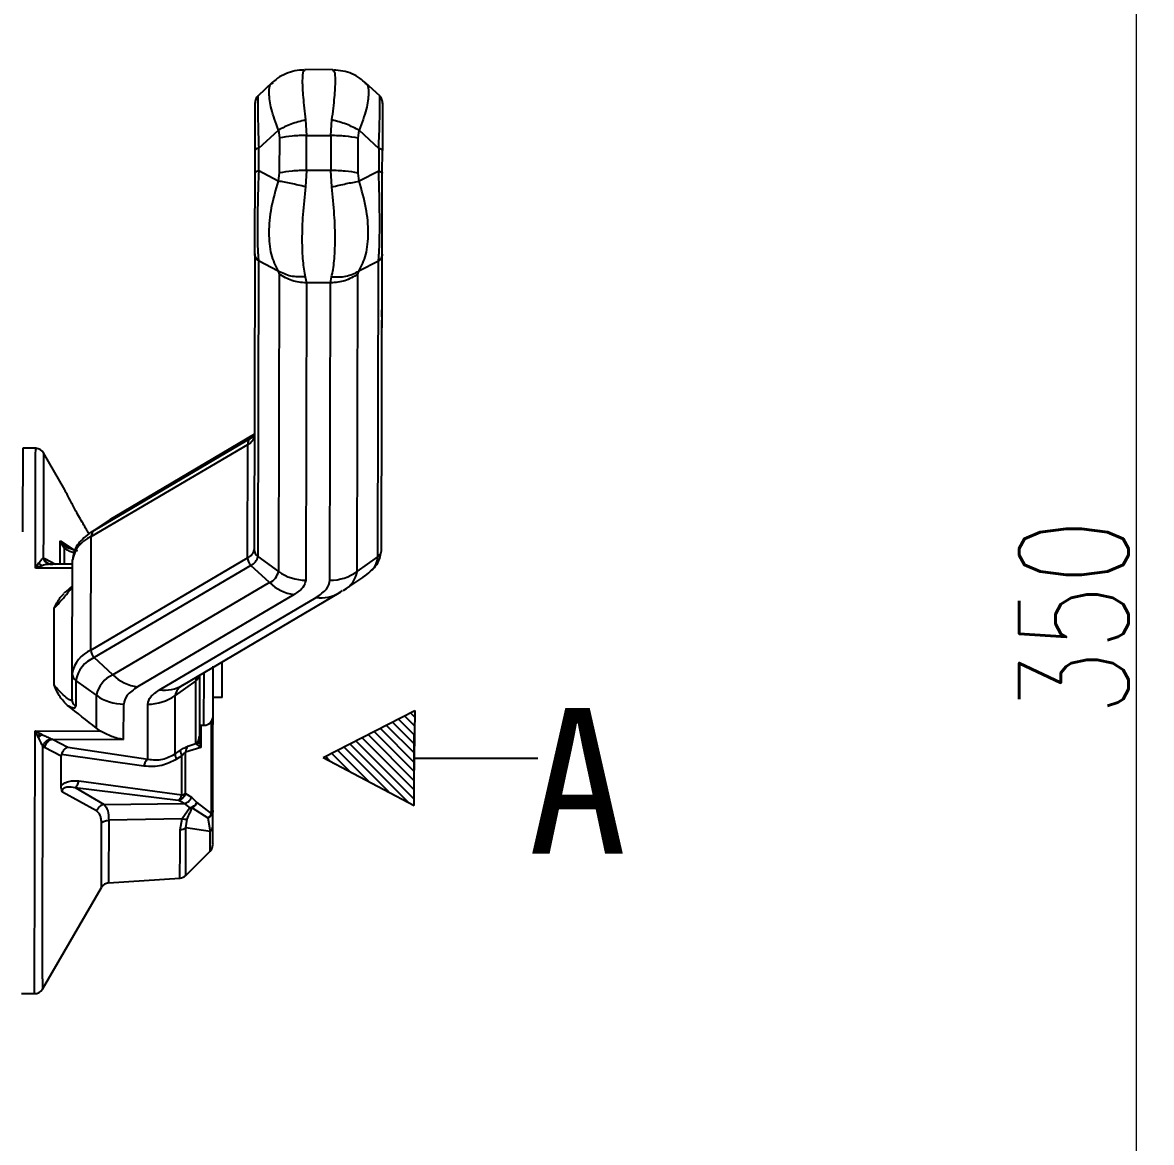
# Model space of a CAD drawing. Header units: millimetres. Extents: x 1852 to 4288, y 681 to 2404.
# Drawn here: x 2660.9 to 2785.1, y 2124.1 to 2247.3 of the extents above; entities that cross this region are included whole.
import ezdxf

# ---------------------------------------------------------------- set-up
doc = ezdxf.new("R2010")
doc.units = ezdxf.units.MM
doc.layers.add('AM_5', color=3, linetype='Continuous', lineweight=25)
doc.layers.add('文字', color=7, linetype='Continuous', lineweight=13)
doc.layers.add('layer 1', color=7, linetype='Continuous')
doc.styles.add('SLDTEXTSTYLE1', font='txt.shx', dxfattribs={"width": 0.7, "bigfont": 'gbcbig.shx'})
doc.styles.add('STYLE1', font='txt.shx', dxfattribs={"width": 0.8, "height": 3, "bigfont": 'hzdx.shx'})
doc.dimstyles.new('SLDDIMSTYLE12$0', dxfattribs={"dimtxt": 12, "dimasz": 10, "dimexe": 0, "dimexo": 0.0625, "dimgap": 0.875, "dimtad": 1, "dimdec": 1, "dimlfac": 1.8, "dimrnd": 1e-09, "dimzin": 12, "dimdsep": 46, "dimtxsty": 'SLDTEXTSTYLE1', "dimcen": 0.09, "dimdle": 8.16, "dimclrd": 3, "dimclre": 3, "dimadec": 0, "dimazin": 3, "dimtfac": 1, "dimtdec": 1, "dimtofl": 0, "dimtmove": 0, "dimatfit": 3, "dimfxl": 0, "dimfrac": 2, "dimtolj": 1, "dimlwd": 5, "dimlwe": 5, "dimarcsym": 0})

# ---------------------------------------------------------------- blocks, each defined once
blk = doc.blocks.new('*D103')
at = {"layer": 'AM_5', "color": 3, "lineweight": 5, "transparency": 16777216}
blk.add_line((2599.52, 2331.23), (2783.41, 2331.23), dxfattribs=at)
at = {"layer": 'AM_5', "color": 3, "linetype": 'Continuous', "lineweight": 5, "transparency": 16777216}
for p, q in [((2783.41, 2321.23), (2783.41, 2042.49)), ((2646.59, 2032.49), (2783.41, 2032.49))]:
    blk.add_line(p, q, dxfattribs=at)
at = {"layer": 'AM_5', "color": 3, "transparency": 16777216}
for points in [[(2781.75, 2321.23), (2785.08, 2321.23), (2783.41, 2331.23)], [(2781.75, 2042.49), (2785.08, 2042.49), (2783.41, 2032.49)]]:
    blk.add_solid(points, dxfattribs=at)
at = {"layer": 'Defpoints', "color": 0, "transparency": 16777216}
for p in [(2599.46, 2331.23), (2646.53, 2032.49), (2783.41, 2032.49)]:
    blk.add_point(p, dxfattribs=at)
at = {"layer": 'AM_5', "color": 0, "transparency": 16777216, "insert": (2776.54, 2181.86), "char_height": 12, "attachment_point": 5, "rotation": 90, "style": 'SLDTEXTSTYLE1'}
blk.add_mtext('\\A1;350', dxfattribs=at)

msp = doc.modelspace()

# ---------------------------------------------------------------- hatches: boundary and pattern name
at = {"layer": 'layer 1'}
h = msp.add_hatch(dxfattribs=at)
h.set_pattern_fill('ANSI31', color=256, scale=0.225, angle=90)
h.set_pattern_definition([(135, (1494.3693, -4951.22), (-0.50513941, -0.50513941), [])])
h.paths.add_polyline_path([(2704.04, 2171.594), (2693.933, 2166.452), (2703.969, 2161.172), (2703.969, 2166.383)])

# ---------------------------------------------------------------- linework, layer by layer
at = {"color": 7, "linetype": 'Continuous', "lineweight": 25}
for p, q in [((2695.008, 2242.114), (2691.939, 2242.121)), ((2691.939, 2242.021), (2691.852, 2241.968)), ((2695.097, 2241.959), (2695.007, 2242.014)), ((2688.376, 2240.733), (2686.735, 2239.217)), ((2688.367, 2240.648), (2688.427, 2240.675)), ((2698.513, 2240.651), (2698.578, 2240.62)), ((2700.201, 2239.187), (2698.566, 2240.711)), ((2692.016, 2236.59), (2692.125, 2234.876)), ((2694.791, 2234.871), (2694.908, 2236.584)), ((2686.855, 2233.471), (2689.013, 2235.464)), ((2689.013, 2235.464), (2689.124, 2234.607)), ((2689.124, 2234.607), (2689.116, 2230.762)), ((2692.116, 2231.031), (2692.125, 2234.876)), ((2692.125, 2234.876), (2694.791, 2234.871)), ((2694.791, 2234.871), (2694.783, 2231.026)), ((2697.791, 2234.589), (2697.905, 2235.445)), ((2697.905, 2235.445), (2700.055, 2233.442)), ((2686.85, 2230.971), (2686.855, 2233.471)), ((2697.782, 2230.744), (2697.791, 2234.589)), ((2700.055, 2233.442), (2700.05, 2230.943)), ((2686.449, 2230.752), (2686.454, 2233.251)), ((2700.449, 2230.722), (2700.454, 2233.221)), ((2689.001, 2229.859), (2686.85, 2230.971)), ((2692.116, 2231.031), (2692, 2229.225)), ((2694.783, 2231.026), (2692.116, 2231.031)), ((2694.892, 2229.219), (2694.783, 2231.026)), ((2700.05, 2230.943), (2697.893, 2229.84)), ((2689.116, 2230.762), (2689.001, 2229.859)), ((2697.893, 2229.84), (2697.782, 2230.744)), ((2700.424, 2219.072), (2700.443, 2227.676)), ((2686.43, 2221.846), (2686.361, 2189.327)), ((2686.828, 2221.076), (2686.759, 2188.557)), ((2688.98, 2219.964), (2686.828, 2221.076)), ((2700.028, 2221.048), (2697.872, 2219.945)), ((2699.959, 2188.529), (2700.028, 2221.048)), ((2700.36, 2189.297), (2700.43, 2221.816)), ((2688.98, 2219.964), (2689.092, 2219.63)), ((2697.759, 2219.611), (2697.872, 2219.945)), ((2689.092, 2219.63), (2689.022, 2186.918)), ((2691.979, 2219.33), (2692.09, 2218.662)), ((2692.09, 2218.662), (2692.02, 2185.95)), ((2694.757, 2218.657), (2692.09, 2218.662)), ((2694.687, 2185.945), (2694.757, 2218.657)), ((2694.757, 2218.657), (2694.871, 2219.324)), ((2697.689, 2186.9), (2697.759, 2219.611)), ((2700.42, 2217.31), (2700.423, 2218.746)), ((2700.415, 2214.934), (2700.419, 2216.525)), ((2700.419, 2216.87), (2700.42, 2216.899)), ((2700.409, 2211.894), (2700.414, 2214.202)), ((2700.405, 2209.958), (2700.408, 2211.549)), ((2668.78, 2191.46), (2686.003, 2201.617)), ((2686.388, 2201.996), (2670.838, 2192.826)), ((2686.388, 2202.002), (2671.009, 2192.934)), ((2686.003, 2201.617), (2686.387, 2201.872)), ((2686.149, 2201.708), (2686.003, 2201.617)), ((2686.3, 2201.742), (2686.241, 2201.771)), ((2686.382, 2201.747), (2686.387, 2201.823)), ((2662.307, 2200.457), (2660.884, 2200.46)), ((2665.508, 2195.889), (2663.166, 2199.965)), ((2668.416, 2190.738), (2685.639, 2200.895)), ((2685.612, 2188.399), (2685.639, 2200.895)), ((2670.503, 2192.617), (2668.405, 2191.226)), ((2668.78, 2191.46), (2670.838, 2192.826)), ((2670.838, 2192.826), (2670.503, 2192.617)), ((2671.008, 2192.932), (2670.644, 2192.684)), ((2670.838, 2192.826), (2671.009, 2192.934)), ((2668.405, 2191.226), (2668.78, 2191.46)), ((2665.012, 2187.701), (2665.017, 2190.26)), ((2665.017, 2190.26), (2665.152, 2189.942)), ((2665.212, 2189.998), (2665.017, 2190.26)), ((2665.017, 2190.26), (2666.488, 2189.285)), ((2665.152, 2189.942), (2665.212, 2189.998)), ((2665.152, 2189.942), (2665.449, 2189.498)), ((2665.601, 2189.644), (2665.212, 2189.998)), ((2668.389, 2178.242), (2668.416, 2190.738)), ((2665.449, 2189.498), (2665.445, 2187.7)), ((2666.913, 2189.156), (2665.921, 2189.457)), ((2662.279, 2187.267), (2662.656, 2187.843)), ((2663.032, 2187.543), (2662.279, 2187.267)), ((2663.147, 2188.391), (2663.331, 2188.32)), ((2663.331, 2188.32), (2664.495, 2187.702)), ((2663.63, 2187.775), (2663.692, 2187.763)), ((2663.736, 2187.695), (2663.64, 2187.77)), ((2664.012, 2187.698), (2663.734, 2187.685)), ((2666.357, 2187.698), (2663.888, 2187.704)), ((2664.195, 2187.664), (2664.012, 2187.698)), ((2666.331, 2175.689), (2666.358, 2188.185)), ((2668.389, 2178.242), (2685.612, 2188.399)), ((2685.973, 2187.582), (2668.75, 2177.426)), ((2688.024, 2185.68), (2685.973, 2187.582)), ((2686.759, 2188.557), (2689.022, 2186.918)), ((2697.689, 2186.9), (2699.959, 2188.529)), ((2666.356, 2187.259), (2662.279, 2187.267)), ((2696.216, 2184.866), (2698.313, 2186.256)), ((2688.024, 2185.68), (2670.801, 2175.524)), ((2690.742, 2184.365), (2673.518, 2174.208)), ((2675.936, 2173.893), (2693.159, 2184.049)), ((2678.486, 2174.392), (2695.709, 2184.549)), ((2695.709, 2184.549), (2695.881, 2184.656)), ((2695.71, 2184.55), (2696.074, 2184.799)), ((2696.133, 2184.812), (2696.216, 2184.866)), ((2670.801, 2175.524), (2668.75, 2177.426)), ((2682.737, 2176.899), (2682.834, 2176.899)), ((2682.826, 2173.032), (2682.834, 2176.899)), ((2666.325, 2172.836), (2666.331, 2175.689)), ((2680.331, 2175.48), (2680.32, 2170.234)), ((2680.819, 2169.981), (2680.832, 2175.775)), ((2666.73, 2174.919), (2666.724, 2172.067)), ((2668.993, 2173.28), (2666.73, 2174.919)), ((2679.93, 2174.891), (2677.659, 2173.262)), ((2679.915, 2167.969), (2679.93, 2174.891)), ((2668.985, 2169.679), (2668.993, 2173.28)), ((2677.646, 2166.835), (2677.659, 2173.262)), ((2682.826, 2173.032), (2681.826, 2173.034)), ((2671.982, 2168.422), (2671.991, 2172.312)), ((2674.645, 2166.242), (2674.657, 2172.307)), ((2680.32, 2170.234), (2680.316, 2168.737)), ((2680.473, 2170.048), (2680.468, 2167.558)), ((2681.645, 2160.226), (2681.666, 2170.447)), ((2662.179, 2140.457), (2662.24, 2169.368)), ((2662.24, 2169.368), (2669.45, 2169.353)), ((2662.528, 2168.792), (2662.24, 2169.368)), ((2662.24, 2169.368), (2662.817, 2169.071)), ((2662.615, 2168.618), (2662.528, 2168.792)), ((2662.817, 2169.071), (2662.992, 2168.982)), ((2669.45, 2169.353), (2668.985, 2169.679)), ((2680.319, 2169.982), (2680.819, 2169.981)), ((2663.287, 2167.531), (2663.103, 2167.656)), ((2665.121, 2166.596), (2663.287, 2167.531)), ((2663.971, 2168.503), (2664.154, 2168.439)), ((2664.154, 2168.439), (2665.835, 2167.563)), ((2664.154, 2168.439), (2671.982, 2168.422)), ((2665.835, 2167.563), (2674.645, 2166.242)), ((2680.468, 2167.558), (2678.81, 2167.01)), ((2679.058, 2167.684), (2679.915, 2167.969)), ((2679.915, 2167.969), (2680.047, 2167.875)), ((2680.047, 2167.875), (2680.468, 2167.558)), ((2680.306, 2168.342), (2680.29, 2168.519)), ((2680.326, 2168.247), (2680.298, 2168.304)), ((2680.316, 2168.737), (2680.316, 2168.463)), ((2680.353, 2168.242), (2680.316, 2168.463)), ((2680.468, 2167.558), (2680.353, 2168.242)), ((2665.114, 2163.32), (2665.121, 2166.596)), ((2665.145, 2166.768), (2665.121, 2166.596)), ((2674.211, 2165.487), (2665.145, 2166.768)), ((2677.646, 2166.835), (2678.229, 2167.23)), ((2678.396, 2166.635), (2677.812, 2166.255)), ((2678.386, 2162.321), (2678.396, 2166.635)), ((2667.059, 2163.862), (2678.386, 2162.321)), ((2669.003, 2160.563), (2665.268, 2162.635)), ((2666.661, 2163.139), (2669.835, 2161.265)), ((2666.661, 2163.139), (2677.988, 2161.734)), ((2669.835, 2161.265), (2678.652, 2161.37)), ((2678.652, 2161.37), (2677.988, 2161.734)), ((2678.652, 2161.37), (2679.261, 2160.901)), ((2678.801, 2162.473), (2679.465, 2162.085)), ((2679.465, 2162.085), (2680.057, 2161.489)), ((2680.057, 2161.489), (2681.645, 2160.226)), ((2679.261, 2160.901), (2678.444, 2159.676)), ((2679.545, 2160.91), (2679.405, 2160.896)), ((2679.545, 2160.91), (2681.264, 2159.799)), ((2681.795, 2158.906), (2681.799, 2160.594)), ((2669.537, 2152.143), (2669.552, 2159.225)), ((2670.349, 2159.528), (2670.334, 2152.639)), ((2678.444, 2159.676), (2670.349, 2159.528)), ((2678.196, 2158.491), (2678.444, 2159.676)), ((2678.834, 2158.69), (2678.959, 2159.649)), ((2681.264, 2159.799), (2681.501, 2158.308)), ((2681.501, 2158.308), (2678.834, 2158.69)), ((2681.498, 2156.677), (2681.501, 2158.308)), ((2681.497, 2156.123), (2681.498, 2156.677)), ((2678.823, 2153.46), (2681.497, 2156.123)), ((2678.823, 2153.46), (2678.824, 2154.117)), ((2670.334, 2152.639), (2678.188, 2153.172)), ((2663.046, 2140.955), (2669.537, 2152.143)), ((2663.048, 2142.098), (2663.046, 2140.955)), ((2660.756, 2140.46), (2662.179, 2140.457))]:
    msp.add_line(p, q, dxfattribs=at)
at = {"color": 7, "linetype": 'Continuous', "lineweight": 25, "flags": 128}
for points in [[(2686.264, 2201.789), (2686.185, 2201.732), (2686.149, 2201.708)], [(2660.884, 2200.46), (2660.884, 2200.429), (2660.884, 2200.105), (2660.882, 2199.433), (2660.88, 2198.422), (2660.877, 2197.083), (2660.874, 2195.432), (2660.869, 2193.488), (2660.865, 2191.274)], [(2668.077, 2190.995), (2668.313, 2191.164), (2668.405, 2191.226)], [(2700.333, 2189.077), (2700.354, 2189.186), (2700.36, 2189.297)], [(2680.311, 2175.468), (2680.304, 2175.438), (2680.3, 2175.422)], [(2678.801, 2162.473), (2678.802, 2163.019), (2678.803, 2163.572), (2678.804, 2164.132), (2678.805, 2164.698), (2678.807, 2165.269), (2678.808, 2165.845), (2678.809, 2166.425), (2678.81, 2167.01)]]:
    msp.add_lwpolyline(points, dxfattribs=at)
at = {"color": 7, "linetype": 'Continuous', "lineweight": 25}
for centre, radius, start, end in [((2685.13, 2202.089), 1.298, 293.08147, 344.71047), ((2686.493, 2200.917), 0.854, 124.96394, 181.4796), ((2662.305, 2199.457), 1, 29.87752, 88.78166), ((2669.269, 2190.76), 0.854, 124.96424, 181.47959), ((2669.703, 2187.595), 3.397, 112.27537, 169.98802), ((2685.144, 2189.542), 1.235, 292.27534, 349.98804), ((2687.31, 2189.33), 0.95, 180.20287, 234.51476), ((2699.406, 2189.309), 0.956, 305.32842, 345.9426), ((2686.736, 2188.408), 1.124, 180.45492, 227.25342), ((2685.482, 2188.783), 1.297, 292.27555, 349.98754), ((2697.682, 2188.668), 2.281, 310.49638, 356.50834), ((2687.4, 2187.205), 1.647, 292.27534, 349.98804), ((2692.022, 2191.083), 5.133, 234.24005, 269.98181), ((2694.707, 2191.078), 5.133, 269.77321, 305.51496), ((2694.939, 2187.34), 2.785, 297.28452, 350.89381), ((2695.236, 2190.994), 5.649, 303.00168, 314.03972), ((2691.45, 2189.292), 4.978, 226.51011, 261.8155), ((2693.712, 2187.984), 3.973, 261.99352, 300.1682), ((2669.677, 2175.098), 3.397, 112.27534, 169.98804), ((2669.513, 2178.251), 1.124, 180.45496, 227.25325), ((2670.014, 2174.339), 3.335, 112.27534, 169.98804), ((2667.281, 2175.692), 0.95, 180.20285, 234.51412), ((2671.933, 2172.761), 2.985, 112.27534, 169.98804), ((2674.227, 2179.135), 4.978, 226.51012, 261.8155), ((2679.373, 2175.673), 0.96, 305.41486, 344.83941), ((2680.708, 2174.865), 0.779, 142.71658, 178.13099), ((2676.489, 2177.827), 3.973, 261.99352, 300.1682), ((2679.187, 2173.014), 1.547, 116.74671, 170.79661), ((2671.992, 2177.445), 5.133, 234.24006, 269.98181), ((2674.678, 2177.439), 5.133, 269.77306, 305.51487), ((2680.821, 2170.981), 1, 269.87751, 359.87751), ((2679.751, 2167.047), 0.941, 137.39243, 182.2552), ((2680.791, 2156.832), 1, 314.87872, 359.87751), ((2670.402, 2151.642), 1, 93.87747, 149.87695), ((2678.117, 2154.169), 1, 274.41022, 314.87938), ((2662.181, 2141.457), 1, 269.87751, 329.8775)]:
    msp.add_arc(centre, radius, start, end, dxfattribs=at)
msp.add_ellipse((2656.987, 2170.468), major_axis=(39.739, -29.602), ratio=0.1347016, start_param=1.3656679, end_param=1.4483144, dxfattribs=at)
for points, knots in [([(2691.855, 2242.078), (2691.513, 2242.06), (2690.823, 2242.023), (2689.829, 2241.7), (2688.978, 2241.255), (2688.532, 2240.846), (2688.345, 2240.674)], [0, 0, 0, 0, 0.2636482, 0.533255, 0.8030343, 1, 1, 1, 1]), ([(2698.601, 2240.647), (2698.413, 2240.821), (2697.969, 2241.233), (2697.118, 2241.682), (2696.126, 2242.009), (2695.436, 2242.049), (2695.095, 2242.068)], [0, 0, 0, 0, 0.1977901, 0.4672889, 0.7366185, 1, 1, 1, 1]), ([(2691.852, 2241.968), (2691.813, 2241.96), (2691.675, 2241.933), (2691.623, 2240.956), (2691.7, 2239.178), (2691.909, 2237.463), (2692.016, 2236.59)], [0, 0, 0, 0, 0.11605385, 0.4072247, 0.69857038, 1, 1, 1, 1]), ([(2694.908, 2236.584), (2695.018, 2237.456), (2695.234, 2239.171), (2695.319, 2240.948), (2695.272, 2241.923), (2695.135, 2241.951), (2695.097, 2241.959)], [0, 0, 0, 0, 0.30235279, 0.59460149, 0.88666372, 1, 1, 1, 1]), ([(2689.013, 2235.464), (2688.722, 2236.269), (2688.149, 2237.852), (2687.953, 2239.565), (2688.038, 2240.52), (2688.331, 2240.634), (2688.367, 2240.648)], [0, 0, 0, 0, 0.3251035, 0.63959, 0.9563205, 1, 1, 1, 1]), ([(2698.578, 2240.62), (2698.614, 2240.606), (2698.904, 2240.491), (2698.982, 2239.537), (2698.78, 2237.829), (2698.2, 2236.249), (2697.905, 2235.445)], [0, 0, 0, 0, 0.0437585, 0.3588199, 0.6740807, 1, 1, 1, 1]), ([(2686.454, 2233.251), (2686.457, 2234.231), (2686.46, 2235.629), (2686.462, 2237.023), (2686.464, 2237.784), (2686.465, 2238.269), (2686.466, 2238.564), (2686.466, 2238.463), (2686.465, 2238.429)], [0, 0, 0, 0, 0.3430655, 0.489647, 0.6330797, 0.7764735, 0.9232465, 1, 1, 1, 1]), ([(2686.738, 2239.211), (2686.727, 2239.2), (2686.657, 2239.137), (2686.568, 2238.985), (2686.481, 2238.766), (2686.471, 2238.61), (2686.466, 2238.533)], [0, 0, 0, 0, 0.0623363, 0.3776324, 0.693034, 1, 1, 1, 1]), ([(2686.793, 2239.151), (2686.785, 2239.181), (2686.747, 2239.32), (2686.73, 2238.458), (2686.754, 2236.497), (2686.82, 2234.532), (2686.855, 2233.471)], [0, 0, 0, 0, 0.0799609, 0.3699951, 0.6599223, 1, 1, 1, 1]), ([(2700.055, 2233.442), (2700.094, 2234.495), (2700.168, 2236.452), (2700.201, 2238.416), (2700.188, 2239.288), (2700.15, 2239.149), (2700.141, 2239.118)], [0, 0, 0, 0, 0.3373309, 0.6273478, 0.9171835, 1, 1, 1, 1]), ([(2700.466, 2238.503), (2700.461, 2238.58), (2700.451, 2238.736), (2700.365, 2238.955), (2700.278, 2239.108), (2700.209, 2239.17), (2700.198, 2239.18)], [0, 0, 0, 0, 0.3080927, 0.6246521, 0.9411056, 1, 1, 1, 1]), ([(2700.465, 2238.395), (2700.466, 2238.431), (2700.466, 2238.532), (2700.465, 2238.233), (2700.464, 2237.742), (2700.462, 2236.977), (2700.459, 2235.584), (2700.456, 2234.193), (2700.454, 2233.221)], [0, 0, 0, 0, 0.0793091, 0.2259045, 0.3693521, 0.5127847, 0.6595677, 1, 1, 1, 1]), ([(2692.016, 2236.59), (2691.472, 2236.451), (2690.384, 2236.173), (2689.47, 2235.7), (2689.013, 2235.464)], [0, 0, 0, 0, 0.5000023, 1, 1, 1, 1]), ([(2697.905, 2235.445), (2697.449, 2235.683), (2696.537, 2236.16), (2695.451, 2236.442), (2694.908, 2236.584)], [0, 0, 0, 0, 0.4999977, 1, 1, 1, 1]), ([(2686.85, 2230.971), (2686.81, 2229.85), (2686.737, 2227.764), (2686.699, 2224.77), (2686.725, 2222.343), (2686.792, 2221.52), (2686.828, 2221.076)], [0, 0, 0, 0, 0.2683795, 0.4991161, 0.72970851, 1, 1, 1, 1]), ([(2700.028, 2221.048), (2700.066, 2221.487), (2700.137, 2222.304), (2700.174, 2224.717), (2700.149, 2227.716), (2700.085, 2229.812), (2700.05, 2230.943)], [0, 0, 0, 0, 0.2680966, 0.4988227, 0.7294637, 1, 1, 1, 1]), ([(2686.43, 2221.846), (2686.431, 2222.223), (2686.432, 2222.761), (2686.435, 2224.094), (2686.437, 2225.17), (2686.44, 2226.383), (2686.444, 2228.267), (2686.447, 2229.73), (2686.449, 2230.752)], [0, 0, 0, 0, 0.2713523, 0.38737, 0.5008964, 0.614411, 0.7305771, 1, 1, 1, 1]), ([(2689.001, 2229.859), (2688.708, 2228.877), (2688.131, 2226.946), (2687.897, 2224.144), (2688.12, 2221.666), (2688.69, 2220.538), (2688.98, 2219.964)], [0, 0, 0, 0, 0.2541677, 0.5000156, 0.7457168, 1, 1, 1, 1]), ([(2692, 2229.225), (2691.46, 2229.353), (2690.374, 2229.61), (2689.461, 2229.776), (2689.001, 2229.859)], [0, 0, 0, 0, 0.4968676, 1, 1, 1, 1]), ([(2694.892, 2229.219), (2695.436, 2229.345), (2696.523, 2229.598), (2697.437, 2229.759), (2697.893, 2229.84)], [0, 0, 0, 0, 0.50000083, 1, 1, 1, 1]), ([(2697.872, 2219.945), (2698.162, 2220.512), (2698.737, 2221.637), (2698.973, 2224.113), (2698.75, 2226.923), (2698.182, 2228.857), (2697.893, 2229.84)], [0, 0, 0, 0, 0.2523714, 0.4999867, 0.7458393, 1, 1, 1, 1]), ([(2700.43, 2221.816), (2700.431, 2222.189), (2700.432, 2222.723), (2700.435, 2224.045), (2700.437, 2225.119), (2700.44, 2226.33), (2700.444, 2228.22), (2700.447, 2229.691), (2700.449, 2230.722)], [0, 0, 0, 0, 0.2691806, 0.3853625, 0.4988695, 0.6124074, 0.7284377, 1, 1, 1, 1]), ([(2692, 2229.225), (2691.89, 2228.204), (2691.673, 2226.196), (2691.58, 2223.365), (2691.662, 2220.917), (2691.872, 2219.865), (2691.979, 2219.33)], [0, 0, 0, 0, 0.2542602, 0.5000155, 0.7456229, 1, 1, 1, 1]), ([(2694.871, 2219.324), (2694.98, 2219.858), (2695.194, 2220.909), (2695.287, 2223.357), (2695.205, 2226.189), (2694.998, 2228.197), (2694.892, 2229.219)], [0, 0, 0, 0, 0.2543723, 0.4999845, 0.7457353, 1, 1, 1, 1]), ([(2691.979, 2219.33), (2691.435, 2219.315), (2690.348, 2219.285), (2689.436, 2219.738), (2688.98, 2219.964)], [0, 0, 0, 0, 0.49999995, 1, 1, 1, 1]), ([(2694.871, 2219.324), (2695.411, 2219.306), (2696.498, 2219.271), (2697.412, 2219.719), (2697.872, 2219.945)], [0, 0, 0, 0, 0.4968674, 1, 1, 1, 1]), ([(2700.411, 2212.993), (2700.411, 2213.097), (2700.412, 2213.369), (2700.413, 2213.912), (2700.414, 2214.453), (2700.415, 2214.566)], [0, 0, 0, 0, 0.3316011, 0.8605175, 1, 1, 1, 1]), ([(2700.411, 2212.804), (2700.411, 2212.799), (2700.411, 2212.783), (2700.411, 2212.908), (2700.411, 2212.993)], [0, 0, 0, 0, 0.3310024, 1, 1, 1, 1]), ([(2662.279, 2187.267), (2662.282, 2188.672), (2662.288, 2191.482), (2662.295, 2194.908), (2662.301, 2197.631), (2662.305, 2199.464), (2662.307, 2200.406), (2662.307, 2200.36), (2662.307, 2200.343)], [0, 0, 0, 0, 0.1799587, 0.3599173, 0.539876, 0.7198347, 0.8997934, 1, 1, 1, 1]), ([(2663.172, 2199.917), (2663.172, 2199.929), (2663.172, 2200.034), (2663.171, 2199.601), (2663.169, 2198.582), (2663.165, 2196.872), (2663.16, 2194.582), (2663.154, 2191.778), (2663.15, 2189.52), (2663.147, 2188.391)], [0, 0, 0, 0, 0.0217233, 0.1847696, 0.3478159, 0.5108621, 0.6739081, 0.8369541, 1, 1, 1, 1]), ([(2668.2, 2191.017), (2668.127, 2191.136), (2667.819, 2191.639), (2667.333, 2192.486), (2666.736, 2193.56), (2666.196, 2194.567), (2665.749, 2195.425), (2665.518, 2195.874), (2665.508, 2195.885), (2665.506, 2195.887)], [0, 0, 0, 0, 0.0645029, 0.2723656, 0.3928511, 0.5848746, 0.7776318, 0.9511742, 1, 1, 1, 1]), ([(2668.169, 2191.062), (2667.674, 2190.649), (2666.681, 2189.82), (2666.484, 2188.879), (2666.385, 2188.406)], [0, 0, 0, 0, 0.4978748, 1, 1, 1, 1]), ([(2665.601, 2189.644), (2665.588, 2189.638), (2665.562, 2189.625), (2665.487, 2189.541), (2665.449, 2189.498)], [0, 0, 0, 0, 0.4911669, 1, 1, 1, 1]), ([(2665.449, 2189.498), (2665.557, 2189.427), (2665.786, 2189.275), (2666.179, 2189.091), (2666.452, 2189.026), (2666.595, 2188.992)], [0, 0, 0, 0, 0.29699943, 0.63236881, 1, 1, 1, 1]), ([(2665.93, 2189.455), (2665.909, 2189.465), (2665.802, 2189.514), (2665.69, 2189.586), (2665.601, 2189.644)], [0, 0, 0, 0, 0.2007968, 1, 1, 1, 1]), ([(2698.55, 2186.42), (2699.044, 2186.833), (2700.037, 2187.662), (2700.234, 2188.604), (2700.333, 2189.076)], [0, 0, 0, 0, 0.4978748, 1, 1, 1, 1]), ([(2662.656, 2187.843), (2662.756, 2187.979), (2662.932, 2188.216), (2663.082, 2188.338), (2663.147, 2188.391)], [0, 0, 0, 0, 0.56842111, 1, 1, 1, 1]), ([(2663.032, 2187.543), (2662.966, 2187.581), (2662.833, 2187.656), (2662.715, 2187.781), (2662.656, 2187.843)], [0, 0, 0, 0, 0.4999991, 1, 1, 1, 1]), ([(2663.734, 2187.685), (2663.694, 2187.684), (2663.48, 2187.678), (2663.233, 2187.604), (2663.032, 2187.543)], [0, 0, 0, 0, 0.18422448, 1, 1, 1, 1]), ([(2664.012, 2187.698), (2663.917, 2187.703), (2663.721, 2187.714), (2663.458, 2187.863), (2663.249, 2188.093), (2663.18, 2188.293), (2663.147, 2188.391)], [0, 0, 0, 0, 0.2432277, 0.5000045, 0.7567789, 1, 1, 1, 1]), ([(2664.195, 2187.664), (2664.097, 2187.66), (2663.894, 2187.652), (2663.623, 2187.787), (2663.416, 2188.015), (2663.359, 2188.22), (2663.331, 2188.32)], [0, 0, 0, 0, 0.2423329, 0.4999383, 0.7575772, 1, 1, 1, 1]), ([(2664.346, 2182.858), (2664.627, 2183.163), (2665.129, 2183.709), (2665.729, 2184.414), (2666.06, 2184.837), (2666.224, 2185.064), (2666.278, 2185.159), (2666.301, 2185.2)], [0, 0, 0, 0, 0.3800989, 0.6787149, 0.8002606, 0.9135692, 1, 1, 1, 1]), ([(2666.306, 2185.201), (2666.253, 2185.179), (2666.142, 2185.134), (2665.814, 2184.847), (2665.528, 2184.61), (2665.4, 2184.504)], [0, 0, 0, 0, 0.33709153, 0.70193864, 1, 1, 1, 1]), ([(2666.301, 2185.2), (2666.307, 2185.211), (2666.348, 2185.279), (2666.35, 2185.308), (2666.352, 2185.333)], [0, 0, 0, 0, 0.1498455, 1, 1, 1, 1]), ([(2664.346, 2182.858), (2664.538, 2183.271), (2664.814, 2183.865), (2665.291, 2184.324), (2665.437, 2184.464)], [0, 0, 0, 0, 0.69406746, 1, 1, 1, 1]), ([(2681.799, 2160.594), (2681.801, 2161.533), (2681.805, 2163.444), (2681.813, 2166.983), (2681.821, 2170.694), (2681.828, 2173.929), (2681.831, 2175.683), (2681.833, 2176.344)], [0, 0, 0, 0, 0.2139671, 0.435408, 0.656849, 0.8708161, 1, 1, 1, 1]), ([(2681.821, 2170.979), (2681.821, 2171.053), (2681.822, 2171.166), (2681.823, 2171.851), (2681.825, 2172.561), (2681.827, 2173.442), (2681.829, 2174.723), (2681.832, 2175.787), (2681.833, 2176.479)], [0, 0, 0, 0, 0.2394568, 0.3683607, 0.5, 0.6316393, 0.7605432, 1, 1, 1, 1]), ([(2665.799, 2172.164), (2665.514, 2172.466), (2664.89, 2173.126), (2664.526, 2173.956), (2664.329, 2174.406)], [0, 0, 0, 0, 0.45684715, 1, 1, 1, 1]), ([(2666.275, 2172.73), (2666.252, 2172.72), (2666.198, 2172.696), (2666.034, 2172.763), (2665.704, 2172.979), (2665.108, 2173.522), (2664.608, 2174.089), (2664.329, 2174.406)], [0, 0, 0, 0, 0.08806886, 0.20113842, 0.32241757, 0.62070553, 1, 1, 1, 1]), ([(2678.494, 2174.4), (2678.48, 2174.391), (2678.462, 2174.379), (2678.489, 2174.393), (2678.495, 2174.396)], [0, 0, 0, 0, 0.7721606, 1, 1, 1, 1]), ([(2666.325, 2172.836), (2666.324, 2172.791), (2666.322, 2172.738), (2666.281, 2172.731), (2666.275, 2172.73)], [0, 0, 0, 0, 0.8613584, 1, 1, 1, 1]), ([(2666.358, 2172.599), (2666.355, 2172.605), (2666.327, 2172.68), (2666.326, 2172.761), (2666.325, 2172.836)], [0, 0, 0, 0, 0.0712594, 1, 1, 1, 1]), ([(2666.724, 2172.067), (2666.665, 2172.115), (2666.548, 2172.213), (2666.423, 2172.397), (2666.379, 2172.534), (2666.358, 2172.599)], [0, 0, 0, 0, 0.3420823, 0.6841646, 1, 1, 1, 1]), ([(2665.799, 2172.164), (2665.939, 2172.1), (2666.212, 2171.973), (2666.501, 2171.905), (2666.689, 2171.925), (2666.712, 2172.019), (2666.724, 2172.067)], [0, 0, 0, 0, 0.2643449, 0.5180732, 0.7521058, 1, 1, 1, 1]), ([(2662.528, 2168.792), (2662.575, 2168.84), (2662.668, 2168.937), (2662.767, 2169.026), (2662.817, 2169.071)], [0, 0, 0, 0, 0.5, 1, 1, 1, 1]), ([(2662.992, 2168.982), (2662.927, 2168.927), (2662.795, 2168.815), (2662.676, 2168.685), (2662.615, 2168.618)], [0, 0, 0, 0, 0.4869219, 1, 1, 1, 1]), ([(2662.992, 2168.982), (2663.17, 2168.891), (2663.518, 2168.715), (2663.822, 2168.573), (2663.971, 2168.503)], [0, 0, 0, 0, 0.5125457, 1, 1, 1, 1]), ([(2671.982, 2168.422), (2671.978, 2168.423), (2671.53, 2168.479), (2670.664, 2168.687), (2669.844, 2169.137), (2669.45, 2169.353)], [0, 0, 0, 0, 0.0050146, 0.5222206, 1, 1, 1, 1]), ([(2663.103, 2167.656), (2663.035, 2167.789), (2662.885, 2168.081), (2662.71, 2168.428), (2662.615, 2168.618)], [0, 0, 0, 0, 0.4544713, 1, 1, 1, 1]), ([(2663.048, 2142.098), (2663.049, 2142.565), (2663.051, 2143.498), (2663.056, 2145.669), (2663.062, 2148.348), (2663.068, 2151.533), (2663.076, 2155.137), (2663.084, 2159.085), (2663.093, 2163.282), (2663.1, 2166.198), (2663.103, 2167.656)], [0, 0, 0, 0, 0.1249998, 0.2499997, 0.3749996, 0.4999996, 0.6249996, 0.7499997, 0.8749998, 1, 1, 1, 1]), ([(2663.103, 2167.656), (2663.136, 2167.752), (2663.205, 2167.951), (2663.416, 2168.212), (2663.68, 2168.414), (2663.876, 2168.474), (2663.971, 2168.503)], [0, 0, 0, 0, 0.2432193, 0.4999892, 0.7567655, 1, 1, 1, 1]), ([(2664.154, 2168.439), (2664.056, 2168.414), (2663.852, 2168.363), (2663.581, 2168.149), (2663.373, 2167.861), (2663.315, 2167.639), (2663.287, 2167.531)], [0, 0, 0, 0, 0.2423132, 0.4999118, 0.7575586, 1, 1, 1, 1]), ([(2665.835, 2167.563), (2665.834, 2167.563), (2665.832, 2167.562), (2665.827, 2167.561), (2665.808, 2167.555), (2665.737, 2167.532), (2665.6, 2167.46), (2665.413, 2167.295), (2665.245, 2167.052), (2665.177, 2166.859), (2665.145, 2166.768)], [0, 0, 0, 0, 0.0021587, 0.0060527, 0.0190753, 0.0664028, 0.2502171, 0.5000718, 0.7657091, 1, 1, 1, 1]), ([(2678.229, 2167.23), (2678.394, 2167.337), (2678.708, 2167.541), (2678.945, 2167.638), (2679.058, 2167.684)], [0, 0, 0, 0, 0.5248892, 1, 1, 1, 1]), ([(2680.047, 2167.875), (2680.086, 2167.916), (2680.166, 2167.998), (2680.25, 2168.143), (2680.305, 2168.3), (2680.313, 2168.409), (2680.316, 2168.463)], [0, 0, 0, 0, 0.24464624, 0.49574916, 0.74903382, 1, 1, 1, 1]), ([(2674.645, 2166.242), (2675.196, 2166.187), (2676.209, 2166.085), (2677.196, 2166.6), (2677.646, 2166.835)], [0, 0, 0, 0, 0.5442934, 1, 1, 1, 1]), ([(2677.646, 2166.835), (2677.642, 2166.806), (2677.634, 2166.745), (2677.663, 2166.606), (2677.721, 2166.441), (2677.782, 2166.316), (2677.812, 2166.255)], [0, 0, 0, 0, 0.24689639, 0.50039929, 0.75369434, 1, 1, 1, 1]), ([(2678.229, 2167.23), (2678.225, 2167.2), (2678.215, 2167.137), (2678.245, 2166.995), (2678.302, 2166.826), (2678.365, 2166.698), (2678.396, 2166.635)], [0, 0, 0, 0, 0.2465016, 0.5, 0.7534984, 1, 1, 1, 1]), ([(2678.81, 2167.01), (2678.784, 2166.997), (2678.729, 2166.97), (2678.586, 2166.853), (2678.475, 2166.725), (2678.396, 2166.635)], [0, 0, 0, 0, 0.2120064, 0.4434905, 1, 1, 1, 1]), ([(2677.812, 2166.255), (2677.276, 2165.976), (2676.111, 2165.372), (2674.876, 2165.447), (2674.211, 2165.487)], [0, 0, 0, 0, 0.4609247, 1, 1, 1, 1]), ([(2674.645, 2166.242), (2674.601, 2166.213), (2674.511, 2166.154), (2674.386, 2165.977), (2674.279, 2165.751), (2674.233, 2165.574), (2674.211, 2165.487)], [0, 0, 0, 0, 0.2450812, 0.5000044, 0.7549251, 1, 1, 1, 1]), ([(2665.114, 2163.32), (2665.212, 2163.416), (2665.42, 2163.621), (2665.864, 2163.806), (2666.422, 2163.912), (2666.832, 2163.879), (2667.059, 2163.862)], [0, 0, 0, 0, 0.1823359, 0.3887892, 0.661241, 1, 1, 1, 1]), ([(2666.661, 2163.139), (2666.702, 2163.167), (2666.786, 2163.226), (2666.9, 2163.396), (2666.998, 2163.61), (2667.039, 2163.779), (2667.059, 2163.862)], [0, 0, 0, 0, 0.2454954, 0.5, 0.7545046, 1, 1, 1, 1]), ([(2665.268, 2162.635), (2665.221, 2162.735), (2665.135, 2162.919), (2665.121, 2163.194), (2665.114, 2163.32)], [0, 0, 0, 0, 0.5416835, 1, 1, 1, 1]), ([(2665.268, 2162.635), (2665.262, 2162.669), (2665.252, 2162.734), (2665.26, 2162.839), (2665.294, 2162.94), (2665.356, 2163.027), (2665.438, 2163.095), (2665.568, 2163.165), (2665.998, 2163.275), (2666.362, 2163.2), (2666.661, 2163.139)], [0, 0, 0, 0, 0.0568929, 0.1087605, 0.1566899, 0.2041437, 0.2548575, 0.3103406, 0.4336006, 1, 1, 1, 1]), ([(2677.988, 2161.734), (2678.026, 2161.757), (2678.105, 2161.806), (2678.215, 2161.94), (2678.314, 2162.112), (2678.362, 2162.252), (2678.386, 2162.321)], [0, 0, 0, 0, 0.2434778, 0.49574128, 0.75022047, 1, 1, 1, 1]), ([(2677.988, 2161.734), (2678.075, 2161.756), (2678.206, 2161.789), (2678.349, 2161.874), (2678.418, 2161.925), (2678.452, 2161.952), (2678.469, 2161.967), (2678.477, 2161.975), (2678.482, 2161.978), (2678.484, 2161.981), (2678.485, 2161.981), (2678.485, 2161.981), (2678.485, 2161.981), (2678.485, 2161.981)], [0, 0, 0, 0, 0.4878415, 0.7421687, 0.8707162, 0.9351657, 0.9674126, 0.9835388, 0.9955544, 0.9987325, 0.9996036, 0.9998609, 1, 1, 1, 1]), ([(2678.386, 2162.321), (2678.468, 2162.34), (2678.633, 2162.379), (2678.745, 2162.441), (2678.801, 2162.473)], [0, 0, 0, 0, 0.5, 1, 1, 1, 1]), ([(2678.652, 2161.37), (2678.738, 2161.391), (2678.913, 2161.435), (2679.152, 2161.598), (2679.35, 2161.818), (2679.427, 2161.997), (2679.465, 2162.085)], [0, 0, 0, 0, 0.2440114, 0.4991729, 0.7547749, 1, 1, 1, 1]), ([(2679.261, 2160.901), (2679.343, 2160.923), (2679.507, 2160.967), (2679.717, 2161.093), (2679.914, 2161.264), (2680.004, 2161.405), (2680.057, 2161.489)], [0, 0, 0, 0, 0.25004, 0.5000807, 0.7004278, 1, 1, 1, 1]), ([(2680.057, 2161.489), (2679.997, 2161.369), (2679.876, 2161.127), (2679.655, 2160.983), (2679.545, 2160.91)], [0, 0, 0, 0, 0.5000043, 1, 1, 1, 1]), ([(2669.835, 2161.265), (2669.747, 2161.245), (2669.568, 2161.204), (2669.323, 2161.044), (2669.12, 2160.827), (2669.041, 2160.65), (2669.003, 2160.563)], [0, 0, 0, 0, 0.2446204, 0.4999949, 0.7553723, 1, 1, 1, 1]), ([(2669.552, 2159.225), (2669.545, 2159.386), (2669.529, 2159.709), (2669.376, 2160.227), (2669.152, 2160.428), (2669.003, 2160.563)], [0, 0, 0, 0, 0.2478447, 0.4971114, 1, 1, 1, 1]), ([(2669.835, 2161.265), (2669.99, 2161.076), (2670.285, 2160.715), (2670.329, 2159.91), (2670.349, 2159.528)], [0, 0, 0, 0, 0.5262167, 1, 1, 1, 1]), ([(2678.959, 2159.649), (2679.066, 2159.894), (2679.243, 2160.298), (2679.43, 2160.66), (2679.512, 2160.835), (2679.536, 2160.89), (2679.545, 2160.91)], [0, 0, 0, 0, 0.5043385, 0.8341109, 0.9378515, 1, 1, 1, 1]), ([(2679.405, 2160.896), (2679.405, 2160.896), (2679.404, 2160.896), (2679.401, 2160.895), (2679.394, 2160.895), (2679.378, 2160.895), (2679.333, 2160.895), (2679.292, 2160.899), (2679.261, 2160.901)], [0, 0, 0, 0, 0.0073615, 0.0208826, 0.0663986, 0.1545232, 0.3592931, 1, 1, 1, 1]), ([(2681.264, 2159.799), (2681.342, 2159.857), (2681.497, 2159.974), (2681.595, 2160.142), (2681.645, 2160.226)], [0, 0, 0, 0, 0.5000005, 1, 1, 1, 1]), ([(2681.619, 2160.081), (2681.616, 2160.077), (2681.609, 2160.067), (2681.585, 2160.037), (2681.537, 2159.981), (2681.434, 2159.89), (2681.332, 2159.835), (2681.264, 2159.799)], [0, 0, 0, 0, 0.03078114, 0.08287584, 0.25102284, 0.50099778, 1, 1, 1, 1]), ([(2681.799, 2160.594), (2681.79, 2160.501), (2681.773, 2160.323), (2681.681, 2160.157), (2681.624, 2160.087), (2681.619, 2160.081)], [0, 0, 0, 0, 0.50030119, 0.95886689, 1, 1, 1, 1]), ([(2678.959, 2159.649), (2678.881, 2159.639), (2678.725, 2159.618), (2678.538, 2159.657), (2678.444, 2159.676)], [0, 0, 0, 0, 0.4978424, 1, 1, 1, 1]), ([(2681.791, 2156.924), (2681.791, 2156.902), (2681.791, 2156.831), (2681.792, 2157.46), (2681.794, 2158.431), (2681.795, 2158.906)], [0, 0, 0, 0, 0.1820669, 0.6002821, 1, 1, 1, 1]), ([(2678.185, 2153.213), (2678.185, 2153.199), (2678.184, 2153.006), (2678.186, 2153.753), (2678.19, 2155.441), (2678.194, 2157.474), (2678.196, 2158.491)], [0, 0, 0, 0, 0.0247287, 0.3498191, 0.6749096, 1, 1, 1, 1]), ([(2678.824, 2154.117), (2678.825, 2154.628), (2678.827, 2155.65), (2678.832, 2157.677), (2678.834, 2158.69)], [0, 0, 0, 0, 0.5000002, 1, 1, 1, 1])]:
    msp.add_open_spline(points, degree=3, knots=knots, dxfattribs=at)
for points in [[(2692.125, 2234.876), (2691.584, 2234.865), (2690.503, 2234.843), (2689.584, 2234.686), (2689.124, 2234.607)], [(2697.791, 2234.589), (2697.331, 2234.669), (2696.413, 2234.83), (2695.332, 2234.857), (2694.791, 2234.871)], [(2686.855, 2233.471), (2686.796, 2233.457), (2686.679, 2233.429), (2686.553, 2233.375), (2686.47, 2233.315), (2686.46, 2233.272), (2686.454, 2233.251)], [(2700.454, 2233.221), (2700.449, 2233.242), (2700.439, 2233.285), (2700.356, 2233.345), (2700.231, 2233.4), (2700.114, 2233.428), (2700.055, 2233.442)], [(2686.85, 2230.971), (2686.791, 2230.958), (2686.673, 2230.93), (2686.548, 2230.876), (2686.465, 2230.816), (2686.454, 2230.773), (2686.449, 2230.752)], [(2692.116, 2231.031), (2691.576, 2231.02), (2690.495, 2230.998), (2689.575, 2230.841), (2689.116, 2230.762)], [(2697.782, 2230.744), (2697.323, 2230.824), (2696.405, 2230.985), (2695.324, 2231.012), (2694.783, 2231.026)], [(2700.05, 2230.943), (2700.108, 2230.929), (2700.226, 2230.901), (2700.351, 2230.846), (2700.434, 2230.786), (2700.444, 2230.743), (2700.449, 2230.722)], [(2686.828, 2221.076), (2686.77, 2221.125), (2686.652, 2221.222), (2686.528, 2221.413), (2686.445, 2221.623), (2686.435, 2221.772), (2686.43, 2221.846)], [(2700.43, 2221.816), (2700.425, 2221.742), (2700.414, 2221.593), (2700.331, 2221.383), (2700.205, 2221.193), (2700.087, 2221.096), (2700.028, 2221.048)], [(2692.09, 2218.662), (2691.549, 2218.707), (2690.468, 2218.795), (2689.551, 2219.352), (2689.092, 2219.63)], [(2697.759, 2219.611), (2697.299, 2219.335), (2696.379, 2218.783), (2695.297, 2218.699), (2694.757, 2218.657)], [(2692.02, 2185.95), (2691.964, 2185.676), (2691.853, 2185.128), (2691.112, 2184.619), (2690.742, 2184.365)], [(2693.159, 2184.049), (2693.602, 2184.353), (2694.487, 2184.962), (2694.62, 2185.617), (2694.687, 2185.945)], [(2664.329, 2174.406), (2664.332, 2175.859), (2664.338, 2178.766), (2664.344, 2181.494), (2664.346, 2182.858)], [(2673.518, 2174.208), (2673.076, 2173.904), (2672.19, 2173.296), (2672.057, 2172.64), (2671.991, 2172.312)], [(2674.657, 2172.307), (2674.713, 2172.581), (2674.824, 2173.129), (2675.565, 2173.638), (2675.936, 2173.893)], [(2679.915, 2167.969), (2679.974, 2168.017), (2680.091, 2168.114), (2680.217, 2168.304), (2680.301, 2168.514), (2680.311, 2168.662), (2680.316, 2168.737)], [(2678.485, 2161.981), (2678.553, 2162.053), (2678.69, 2162.195), (2678.764, 2162.38), (2678.801, 2162.473)], [(2681.645, 2160.226), (2681.689, 2160.284), (2681.778, 2160.399), (2681.792, 2160.529), (2681.799, 2160.594)], [(2669.552, 2159.225), (2669.598, 2159.266), (2669.69, 2159.349), (2669.884, 2159.442), (2670.106, 2159.508), (2670.268, 2159.521), (2670.349, 2159.528)], [(2681.501, 2158.308), (2681.545, 2158.349), (2681.633, 2158.432), (2681.724, 2158.581), (2681.784, 2158.74), (2681.792, 2158.851), (2681.795, 2158.906)], [(2678.196, 2158.491), (2678.315, 2158.504), (2678.554, 2158.53), (2678.741, 2158.637), (2678.834, 2158.69)]]:
    msp.add_open_spline(points, degree=3, dxfattribs=at)
at = {"layer": 'layer 1'}
for p, q in [((2693.933, 2166.452), (2704.04, 2171.594)), ((2704.04, 2171.594), (2703.933, 2163.735)), ((2703.969, 2161.172), (2703.969, 2169.031)), ((2693.933, 2166.452), (2703.969, 2161.172)), ((2703.969, 2166.383), (2717.564, 2166.383))]:
    msp.add_line(p, q, dxfattribs=at)

# ---------------------------------------------------------------- texts
at = {"layer": '文字', "insert": (2721.929, 2163.869), "char_height": 16, "width": 240, "attachment_point": 5, "style": 'STYLE1'}
msp.add_mtext('\\pt176;{\\fSimSun|b0|i0|c134|p2;\\W1;A}', dxfattribs=at)

# ---------------------------------------------------------------- dimensions: what is measured, and where the dimension line sits
at = {"layer": 'AM_5'}
dim = msp.add_linear_dim(base=(2783.413, 2032.491), p1=(2599.458, 2331.232), p2=(2646.525, 2032.491), angle=90, text='350', dimstyle='SLDDIMSTYLE12$0', override={"dimlfac": 1, "dimpost": ''}, dxfattribs=at)
dim.commit()
dim.dimension.update_dxf_attribs({"geometry": '*D103', "text_midpoint": (2776.538, 2181.861)})

doc.saveas('drawing.dxf')
